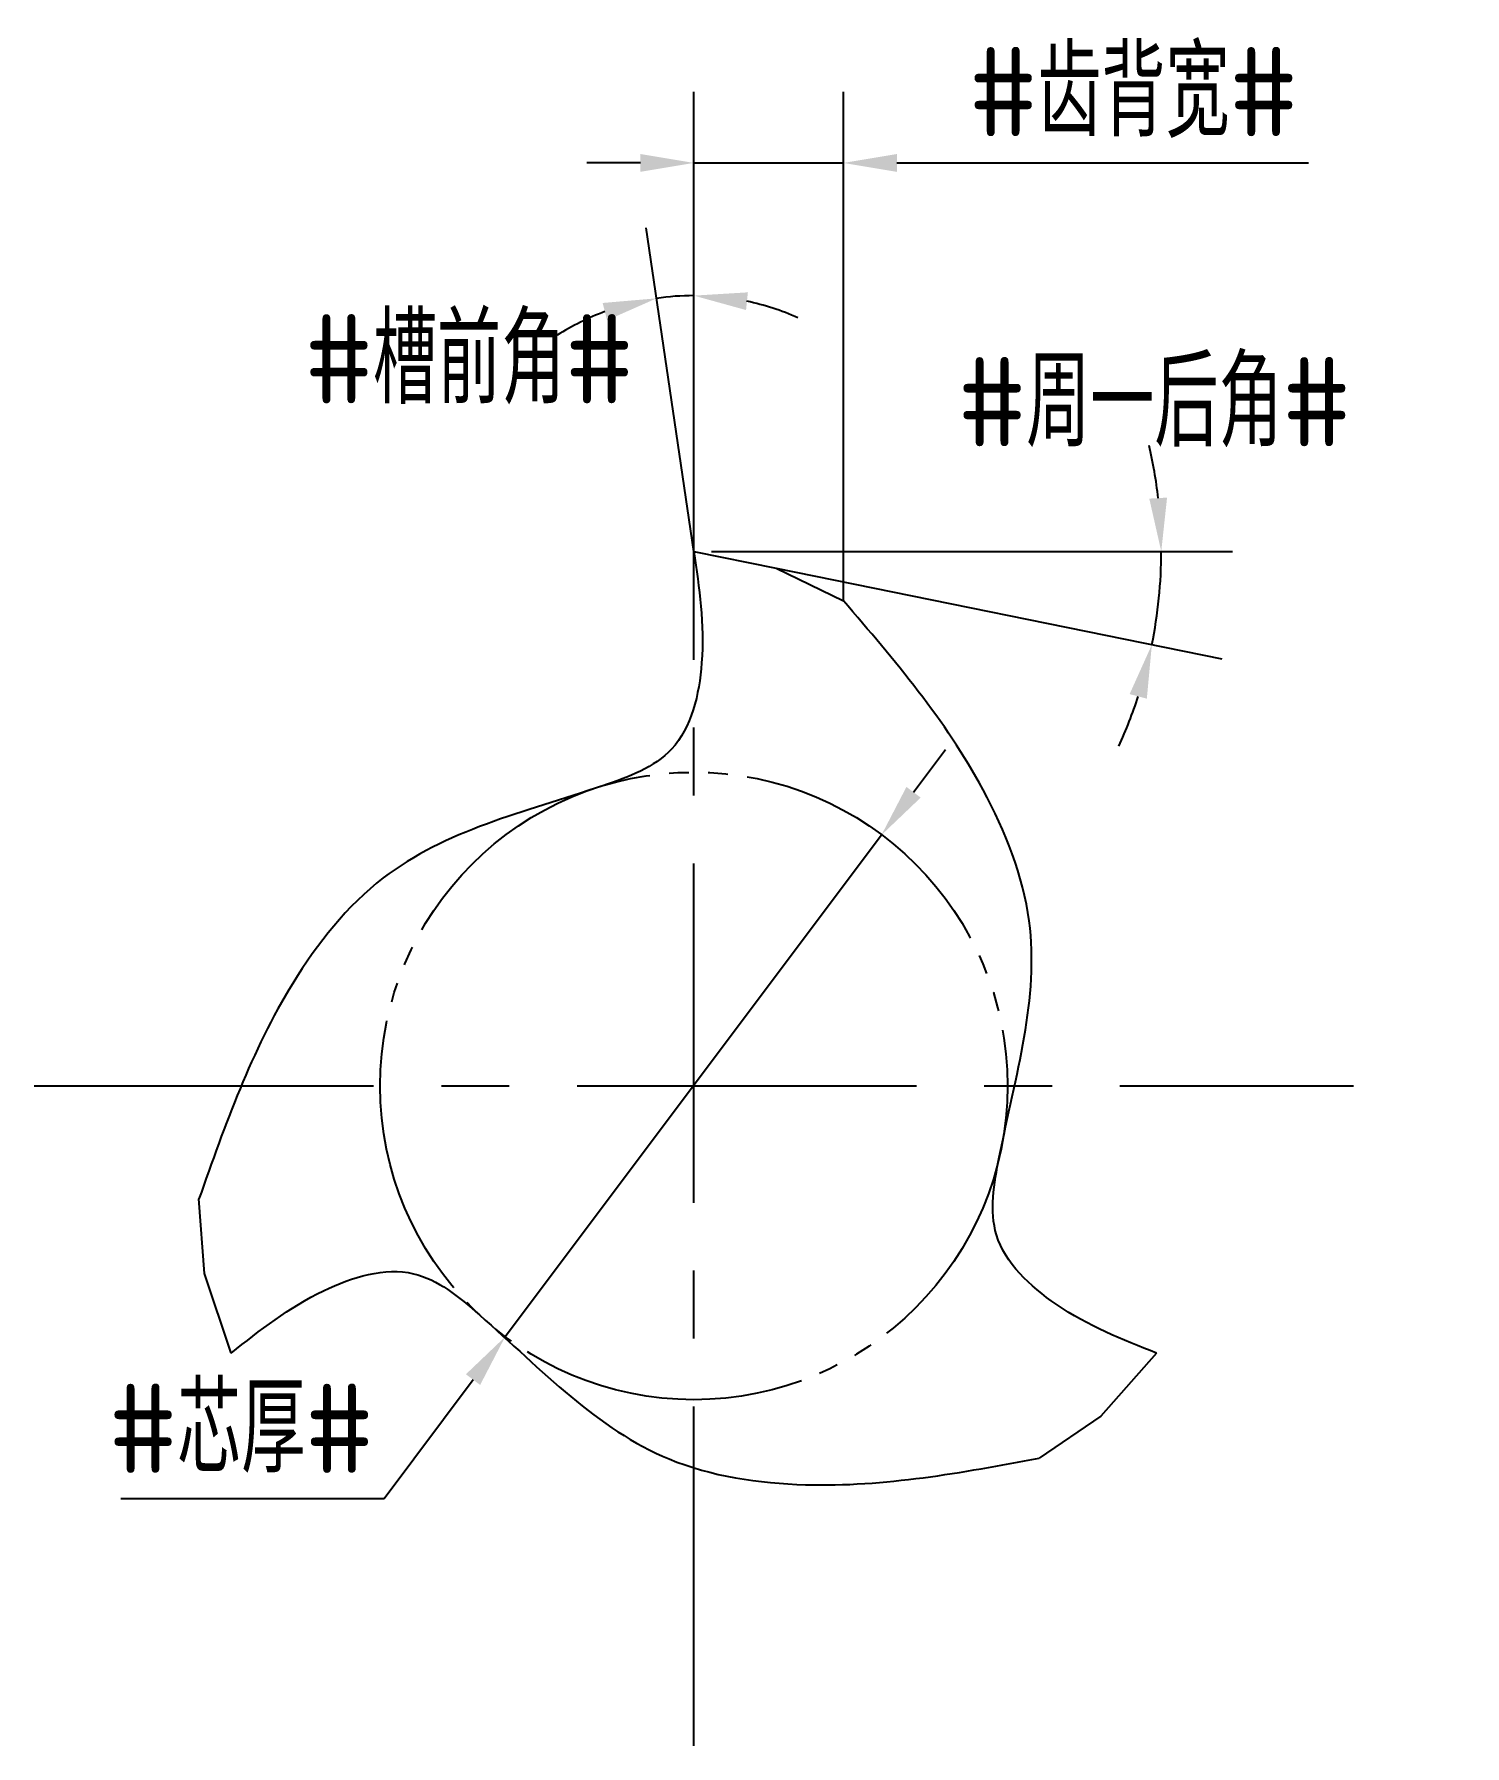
# Model space of a CAD drawing. Header units: millimetres. Extents: x 166.5 to 206.6, y 67.4 to 115.5.
import ezdxf

# ---------------------------------------------------------------- set-up
doc = ezdxf.new("R2010")
doc.units = ezdxf.units.MM
for name, pattern in [('ACAD_ISO04W100', [30, 24, -3, 0, -3]), ('CENTER', [50.8, 31.75, -6.35, 6.35, -6.35]), ('JIS_09_08', [10.75, 8, -0.55, 0.55, -0.55, 0.55, -0.55])]:
    doc.linetypes.add(name, pattern=pattern)
for name, color, linetype in [('中心线', 2, 'ACAD_ISO04W100'), ('标注', 7, 'Continuous'), ('虚线轮廓', 1, 'Continuous'), ('轮廓', 4, 'Continuous')]:
    doc.layers.add(name, color=color, linetype=linetype)
doc.styles.add('CFST0', font='gbenor.shx', dxfattribs={"bigfont": 'gbcbig.shx'})
doc.dimstyles.new('TYToolDesignC1-1', dxfattribs={"dimtxt": 2.5, "dimasz": 1.5, "dimexe": 2, "dimexo": 0, "dimtad": 1, "dimtoh": 1, "dimdec": 3, "dimdsep": 46, "dimtxsty": 'CFST0', "dimcen": 2.502, "dimclrd": 3, "dimclre": 3, "dimclrt": 3, "dimazin": 2, "dimtfac": 1, "dimtdec": 3, "dimtmove": 0, "dimatfit": 3, "dimfxl": 1, "dimarcsym": 0})

# ---------------------------------------------------------------- blocks, each defined once
blk = doc.blocks.new('*D4')
at = {"layer": 'Defpoints', "color": 0, "transparency": 16777216}
for p in [(190.268, 92.982), (179.702, 78.898)]:
    blk.add_point(p, dxfattribs=at)
at = {"layer": '标注', "color": 3, "lineweight": -2, "transparency": 16777216}
for p, q in [((191.169, 94.182), (192.069, 95.381)), ((190.268, 92.982), (179.702, 78.898)), ((176.302, 74.366), (178.801, 77.698)), ((168.912, 74.366), (176.302, 74.366))]:
    blk.add_line(p, q, dxfattribs=at)
at = {"layer": '标注', "color": 3, "transparency": 16777216}
for points in [[(190.969, 94.332), (191.369, 94.032), (190.268, 92.982)], [(178.601, 77.848), (179.001, 77.548), (179.702, 78.898)]]:
    blk.add_solid(points, dxfattribs=at)
at = {"layer": '标注', "color": 3, "transparency": 16777216, "insert": (172.294, 76.324), "char_height": 2.5, "attachment_point": 5, "style": 'CFST0'}
blk.add_mtext('#芯厚#', dxfattribs=at)
blk = doc.blocks.new('*D1')
at = {"layer": 'Defpoints', "color": 0, "transparency": 16777216}
for p in [(184.651, 108.112), (185, 100.94), (185, 100.94), (185, 100), (185.26, 99.17)]:
    blk.add_point(p, dxfattribs=at)
at = {"layer": '标注', "color": 3, "lineweight": -2, "transparency": 16777216}
for q in [(183.666, 110.023), (185, 110.12)]:
    blk.add_line((185, 100.94), q, dxfattribs=at)
for start, end in [(90, 98.3566), (110.3477, 122.3389), (66.0177, 78.0088)]:
    blk.add_arc((185, 100.94), 7.18, start, end, dxfattribs=at)
at = {"layer": '标注', "color": 3, "transparency": 16777216}
for points in [[(186.466, 107.715), (186.518, 108.212), (185, 108.12)], [(182.441, 107.914), (182.565, 107.43), (183.956, 108.044)]]:
    blk.add_solid(points, dxfattribs=at)
at = {"layer": '标注', "color": 3, "transparency": 16777216, "insert": (178.692, 106.328), "char_height": 2.5, "attachment_point": 5, "style": 'CFST0'}
blk.add_mtext('#槽前角#', dxfattribs=at)
blk = doc.blocks.new('*D3')
at = {"layer": 'Defpoints', "color": 0, "transparency": 16777216}
for p in [(185, 100.94), (185, 100.94), (185.5, 100.94), (187.31, 100.47), (198.005, 99.189)]:
    blk.add_point(p, dxfattribs=at)
at = {"layer": '标注', "color": 3, "lineweight": -2, "transparency": 16777216}
for p, q in [((185.5, 100.94), (200.123, 100.94)), ((187.31, 100.47), (199.819, 97.925))]:
    blk.add_line(p, q, dxfattribs=at)
for start, end in [(6.5529, 13.1057), (348.4994, 0), (335.3937, 341.9465)]:
    blk.add_arc((185, 100.94), 13.123, start, end, dxfattribs=at)
at = {"layer": '标注', "color": 3, "transparency": 16777216}
for points in [[(198.286, 102.452), (197.787, 102.423), (198.123, 100.94)], [(197.235, 96.937), (197.718, 96.809), (197.859, 98.324)]]:
    blk.add_solid(points, dxfattribs=at)
at = {"layer": '标注', "color": 3, "transparency": 16777216, "insert": (197.93, 105.124), "char_height": 2.5, "attachment_point": 5, "style": 'CFST0'}
blk.add_mtext('#周一后角#', dxfattribs=at)
blk = doc.blocks.new('*D2')
at = {"layer": 'Defpoints', "color": 0, "transparency": 16777216}
for p in [(189.2, 111.844), (185, 100.94), (189.2, 99.56)]:
    blk.add_point(p, dxfattribs=at)
at = {"layer": '标注', "color": 3, "lineweight": -2, "transparency": 16777216}
for p, q in [((185, 100.94), (185, 113.844)), ((189.2, 99.56), (189.2, 113.844)), ((183.5, 111.844), (182, 111.844)), ((185, 111.844), (189.2, 111.844)), ((190.7, 111.844), (202.26, 111.844))]:
    blk.add_line(p, q, dxfattribs=at)
at = {"layer": '标注', "color": 3, "transparency": 16777216}
for points in [[(183.5, 112.094), (183.5, 111.594), (185, 111.844)], [(190.7, 112.094), (190.7, 111.594), (189.2, 111.844)]]:
    blk.add_solid(points, dxfattribs=at)
at = {"layer": '标注', "color": 3, "transparency": 16777216, "insert": (197.342, 113.816), "char_height": 2.5, "attachment_point": 5, "style": 'CFST0'}
blk.add_mtext('#齿背宽#', dxfattribs=at)

msp = doc.modelspace()

# ---------------------------------------------------------------- linework, layer by layer
at = {"layer": '中心线', "linetype": 'CENTER', "ltscale": 0.3}
for p, q in [((185, 67.422), (185, 104.458)), ((166.482, 85.94), (203.518, 85.94))]:
    msp.add_line(p, q, dxfattribs=at)
at = {"layer": '虚线轮廓', "color": 7, "linetype": 'JIS_09_08'}
msp.add_circle((185, 85.94), 8.8047, dxfattribs=at)
at = {"layer": '轮廓', "linetype": 'Continuous'}
for p, q in [((185, 100.94), (187.311, 100.4721)), ((187.311, 100.4721), (189.2, 99.5574)), ((171.2594, 80.6753), (171.107, 82.7686)), ((172.0096, 78.44), (171.2594, 80.6753)), ((197.9904, 78.44), (196.4297, 76.6726)), ((196.4297, 76.6726), (194.693, 75.494))]:
    msp.add_line(p, q, dxfattribs=at)
at = {"layer": '轮廓'}
for points in [[(185, 100.94), (185.22, 97.815), (184.3724, 95.3911), (182.4451, 94.3658), (176.2821, 91.777), (173.7393, 88.8191), (171.107, 82.7686)], [(197.9904, 78.44), (195.174, 79.8119), (193.4986, 81.758), (193.5744, 83.9397), (194.414, 90.5714), (193.1237, 94.2525), (189.2, 99.5574)], [(172.0096, 78.44), (174.6059, 80.1931), (177.1289, 80.671), (178.9804, 79.5145), (184.304, 75.4716), (188.137, 74.7484), (194.693, 75.494)]]:
    msp.add_spline(points, degree=3, dxfattribs=at)

# ---------------------------------------------------------------- dimensions: what is measured, and where the dimension line sits
at = {"layer": '标注'}
dim = msp.add_linear_dim(base=(189.2, 111.8442), p1=(185, 100.94), p2=(189.2, 99.56), text='#齿背宽#', dimstyle='TYToolDesignC1-1', dxfattribs=at)
dim.commit()
dim.dimension.update_dxf_attribs({"geometry": '*D2', "text_midpoint": (197.3424, 111.8442), "dimtype": 160})
for base, line1, line2, text, picture, middle in [((184.6511, 108.1119), ((185, 100.94), (185, 100)), ((185, 100.94), (185.26, 99.17)), '#槽前角#', '*D1', (178.6918, 104.3699)), ((198.0053, 99.1892), ((185, 100.94), (187.31, 100.47)), ((185, 100.94), (185.5, 100.94)), '#周一后角#', '*D3', (197.93, 103.18))]:
    dim = msp.add_angular_dim_2l(base=base, line1=line1, line2=line2, text=text, dimstyle='TYToolDesignC1-1', dxfattribs=at)
    dim.commit()
    dim.dimension.update_dxf_attribs({"geometry": picture, "text_midpoint": middle, "dimtype": 162})
dim = msp.add_diameter_dim_2p(p1=(190.2683, 92.9818), p2=(179.7017, 78.8982), text='#芯厚#', dimstyle='TYToolDesignC1-1', dxfattribs=at)
dim.commit()
dim.dimension.update_dxf_attribs({"geometry": '*D4', "text_midpoint": (172.2942, 74.3664)})

doc.saveas('drawing.dxf')
